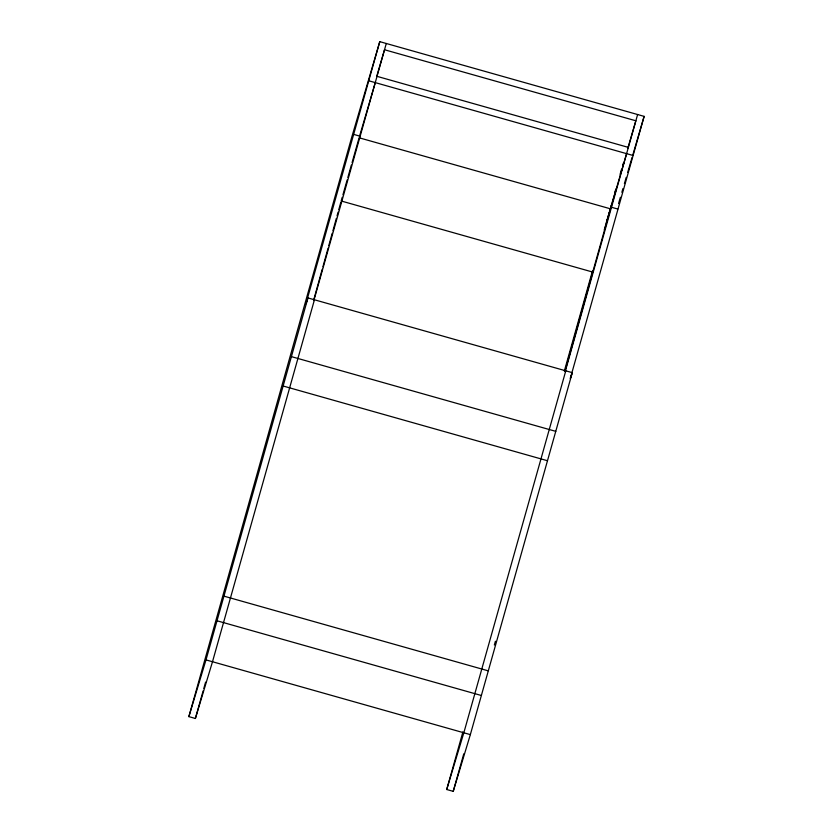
<?xml version="1.0" encoding="UTF-8"?>
<svg xmlns="http://www.w3.org/2000/svg" width="833" height="833" viewBox="0 0 833 833"><rect width="100%" height="100%" fill="white"/><g stroke="black" fill="none" stroke-linecap="round" stroke-linejoin="round"><path stroke-width="1.25" d="M314.447 299.786L212.498 661.746L195.38 718.473L188.872 716.63L205.99 659.903L307.939 297.943L572.292 372.663L470.343 734.623L453.225 791.35L446.717 789.507L462.919 731.874M313.614 300.296L322.225 269.257M322.912 266.779L328.087 248.161M328.775 245.673L332.221 233.261M332.908 230.772L336.355 218.361M337.053 215.872L338.083 212.155M338.771 209.666L340.843 202.221M564.951 371.341L611.849 203.804L606.414 222.286M188.872 716.63L351.651 137.507L379.775 41.65L644.128 116.37L570.293 378.474L572.292 372.663M379.775 41.65L305.94 303.753L307.939 297.943M195.38 718.473L203.127 690.911M203.825 688.402L205.595 682.144M313.843 300.609L386.283 43.493M564.337 371.049L592.513 270.819M565.18 371.653L637.62 114.527M565.784 370.82L463.835 732.78L446.717 789.507M453.225 791.35L463.773 753.823M494.354 645.002L495.416 641.254M342.238 197.265L341.186 200.982L592.523 272.016M342.936 194.787L347.153 179.907M347.861 177.429L351.37 165.038M352.078 162.56L359.106 137.778L610.443 208.812L626.624 153.657M376.849 75.897L384.523 49.751L635.86 120.785L627.832 148.18M359.46 136.55L375.287 82.623M615.046 191.746L615.774 189.258M620.096 174.284L621.553 169.307M622.72 165.6L623.376 163.081M612.203 202.554L616.16 189.07M620.835 173.139L621.907 169.463M622.99 165.777L623.709 163.33M604.289 229.783L610.079 210.051M618.565 203.512L620.387 197.286M621.855 192.308L622.949 188.57M624.406 183.593L626.239 177.367M627.697 172.389L632.08 157.447M632.809 154.959L644.128 116.37M377.047 76.355L628.384 147.399M368.78 80.78L633.132 155.5M353.431 134.321L359.939 136.164M611.276 207.198L617.784 209.041M291.435 356.639L555.788 431.359M282.845 385.929L547.198 460.649M223.64 596.053L487.992 670.773M216.996 620.772L481.349 695.493M205.99 659.903L470.343 734.623"/></g></svg>
